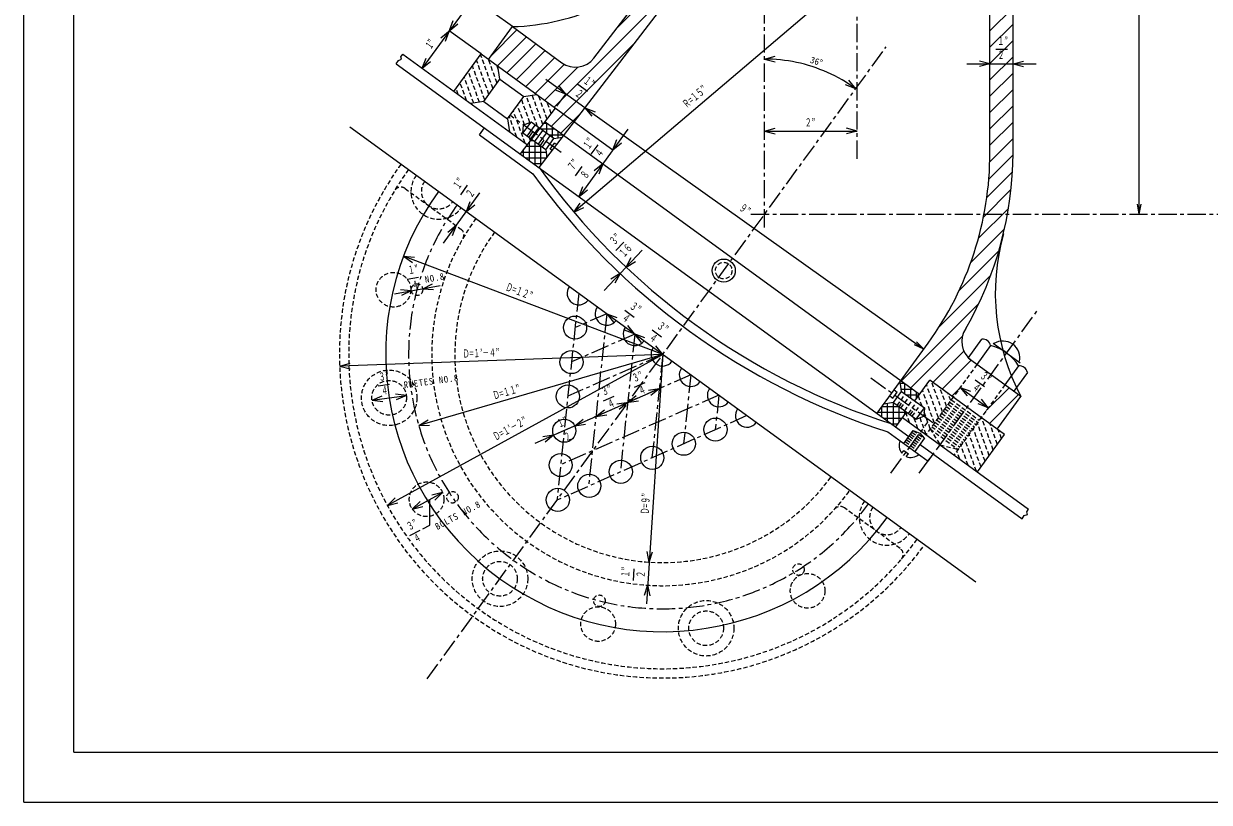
# Model space of a CAD drawing. Units: millimetres, scale not verified. Extents: x -820 to 820, y -580 to 580.
# Drawn here: x -820 to -169, y -580 to -153 of the extents above; entities that cross this region are included whole.
import ezdxf
from ezdxf.enums import TextEntityAlignment as Align

# ---------------------------------------------------------------- set-up
doc = ezdxf.new("R2010")
doc.units = ezdxf.units.MM
doc.header["$LTSCALE"] = 2
doc.linetypes.add('CHAIN1', pattern=[8, 5, -1, 1, -1])
doc.linetypes.add('DASHED1', pattern=[1.8, 1.2, -0.6])
for name, color, linetype, lineweight in [('0-0_通り芯', 3, 'Continuous', 18), ('0-1_補助芯', 4, 'CHAIN1', 18), ('0-2_通芯記号', 2, 'Continuous', 18), ('0-F_通芯寸法', 3, 'Continuous', 18)]:
    doc.layers.add(name, color=color, linetype=linetype, lineweight=lineweight)
doc.styles.add('ＭＳ ゴシック', font='')
doc.styles.get('ＭＳ ゴシック').set_extended_font_data('MS Gothic')

msp = doc.modelspace()

# ---------------------------------------------------------------- linework, layer by layer
at = {"layer": '0-0_通り芯'}
for p, q in [((-289.41, -223.608), (-289.41, -74.068)), ((-494.33, -154.996), (-436.29, -96.955)), ((-507.051, -171.574), (-451.563, -99.26)), ((-276.71, -223.608), (-276.71, -98.041)), ((-537.173, -231.692), (-440.708, -105.976)), ((-528.849, -198.495), (-455.146, -124.791)), ((-289.41, -156.621), (-276.71, -143.921)), ((-564.924, -172.285), (-551.861, -154.304)), ((-563.392, -170.176), (-549.347, -156.131)), ((-551.861, -154.304), (-524.591, -174.117)), ((-289.41, -165.601), (-276.71, -152.901)), ((-560.057, -175.821), (-544.146, -159.91)), ((-289.41, -174.582), (-276.71, -161.882)), ((-613.101, -170.836), (-612.12, -169.391)), ((-612.12, -169.391), (-543.585, -219.185)), ((-583.964, -189.848), (-569.034, -169.299)), ((-569.034, -169.299), (-528.117, -199.027)), ((-554.856, -179.6), (-538.944, -163.689)), ((-549.654, -183.379), (-533.743, -167.468)), ((-530.467, -209.093), (-484.761, -163.388)), ((-615.688, -174.648), (-614.524, -172.934)), ((-615.688, -174.648), (-333.916, -379.368)), ((-614.524, -172.934), (-612.779, -172.247)), ((-612.779, -172.247), (-613.101, -170.836)), ((-544.453, -187.158), (-528.542, -171.247)), ((-539.252, -190.937), (-523.271, -174.957)), ((-289.41, -183.562), (-276.71, -170.862)), ((-558.663, -183.113), (-559.787, -176.017)), ((-534.05, -194.716), (-515.808, -176.474)), ((-289.41, -192.542), (-276.71, -179.842)), ((-567.621, -195.442), (-558.663, -183.113)), ((-558.663, -183.113), (-545.599, -192.604)), ((-289.41, -201.522), (-276.71, -188.822)), ((-567.621, -195.442), (-574.717, -196.566)), ((-567.621, -195.442), (-554.557, -204.934)), ((-554.557, -204.934), (-545.599, -192.604)), ((-545.599, -192.604), (-538.504, -191.48)), ((-547.451, -224.225), (-528.117, -199.027)), ((-525.266, -212.872), (-514.377, -201.984)), ((-289.41, -210.503), (-276.71, -197.803)), ((-554.557, -204.934), (-553.433, -212.03)), ((-546.045, -212.848), (-545.655, -208.422)), ((-541.566, -206.684), (-545.655, -208.422)), ((-543.785, -214.491), (-539.306, -208.326)), ((-529.032, -215.791), (-541.566, -206.684)), ((-534.482, -207.322), (-532.904, -207.322)), ((-533.917, -206.586), (-328.044, -356.162)), ((-532.955, -212.94), (-532.955, -207.286)), ((-289.41, -219.483), (-276.71, -206.783)), ((-641.168, -209.372), (-297.169, -459.302)), ((-569.954, -213.778), (-567.147, -209.915)), ((-569.954, -213.778), (-540.601, -235.104)), ((-542.758, -215.237), (-540.518, -212.155)), ((-541.73, -215.984), (-537.251, -209.819)), ((-539.675, -217.477), (-535.196, -211.312)), ((-537.62, -218.97), (-533.141, -212.805)), ((-536.317, -210.497), (-528.534, -210.497)), ((-536.13, -210.634), (-536.13, -209.47)), ((-535.565, -220.463), (-531.086, -214.298)), ((-531.947, -213.672), (-524.164, -213.672)), ((-529.78, -215.247), (-529.78, -209.592)), ((-529.032, -215.791), (-524.378, -215.016)), ((-526.605, -215.387), (-526.605, -211.899)), ((-544.227, -220.022), (-536.171, -220.022)), ((-542.48, -227.837), (-542.48, -217.745)), ((-541.791, -216.847), (-540.541, -216.847)), ((-539.305, -230.144), (-539.305, -217.746)), ((-536.593, -219.716), (-534.353, -216.634)), ((-536.13, -230.332), (-536.13, -220.052)), ((-533.51, -221.956), (-529.032, -215.791)), ((-531.027, -221.562), (-528.638, -218.274)), ((-527.508, -219.096), (-528.638, -218.274)), ((-289.478, -228.531), (-276.71, -215.763)), ((-546.663, -223.197), (-533.324, -223.197)), ((-545.655, -225.53), (-545.655, -221.883)), ((-544.496, -226.372), (-533.091, -226.372)), ((-533.51, -221.956), (-532.887, -226.105)), ((-532.955, -226.194), (-532.955, -225.652)), ((-529.983, -222.321), (-531.027, -221.562)), ((-289.995, -238.029), (-276.717, -224.75)), ((-540.126, -229.547), (-535.528, -229.547)), ((-291.107, -248.121), (-277.024, -234.038)), ((-292.958, -258.952), (-277.831, -243.825)), ((-295.772, -270.747), (-279.234, -254.209)), ((-299.943, -283.898), (-281.378, -265.332)), ((-306.291, -299.226), (-284.483, -277.418)), ((-317.307, -319.222), (-288.933, -290.848)), ((-338.019, -348.915), (-295.5, -306.395)), ((-332.818, -352.694), (-304.586, -324.462)), ((-351.382, -366.677), (-323.366, -328.116)), ((-301.362, -336.302), (-293.852, -325.965)), ((-289.029, -329.47), (-296.539, -339.807)), ((-287.61, -328.084), (-272.738, -338.89)), ((-320.797, -349.653), (-303.729, -332.585)), ((-315.596, -353.432), (-299.685, -337.521)), ((-272.394, -357.349), (-301.362, -336.302)), ((-273.617, -340.667), (-281.127, -351.004)), ((-268.794, -344.171), (-276.304, -354.508)), ((-337.926, -354.637), (-338.733, -349.267)), ((-338.593, -350.197), (-336.254, -350.197)), ((-336.105, -355.96), (-336.105, -350.305)), ((-330.733, -359.863), (-322.446, -348.456)), ((-281.348, -378.315), (-322.446, -348.456)), ((-344.442, -357.124), (-342.798, -358.319)), ((-342.798, -358.319), (-340.409, -355.031)), ((-342.404, -360.802), (-337.926, -354.637)), ((-342.053, -353.836), (-340.409, -355.031)), ((-338.116, -353.372), (-331.884, -353.372)), ((-337.926, -354.637), (-325.391, -363.745)), ((-335.297, -356.547), (-328.324, -356.547)), ((-332.93, -358.267), (-332.93, -352.612)), ((-329.755, -358.516), (-329.755, -354.919)), ((-310.395, -357.211), (-305.968, -352.785)), ((-291.438, -365.195), (-278.88, -352.637)), ((-289.59, -372.327), (-273.678, -356.416)), ((-285.457, -375.329), (-272.394, -357.349)), ((-348.805, -368.55), (-348.805, -363.13)), ((-348.636, -362.897), (-339.521, -362.897)), ((-342.404, -360.802), (-347.762, -361.694)), ((-345.63, -370.857), (-345.63, -361.339)), ((-342.455, -373.164), (-342.455, -360.811)), ((-342.404, -360.802), (-329.87, -369.909)), ((-339.28, -371.626), (-339.28, -363.072)), ((-330.927, -359.722), (-330.631, -359.722)), ((-329.87, -369.909), (-325.391, -363.745)), ((-325.391, -363.745), (-325.781, -368.171)), ((-350.943, -366.072), (-335.245, -366.072)), ((-347.845, -369.247), (-337.552, -369.247)), ((-341.108, -374.142), (-335.212, -366.028)), ((-337.375, -369.005), (-268.121, -419.321)), ((-336.105, -367.256), (-336.105, -365.379)), ((-329.87, -369.909), (-325.781, -368.171)), ((-345.521, -376.838), (-323.366, -392.935)), ((-343.475, -372.422), (-339.858, -372.422)), ((-327.751, -383.846), (-271.69, -424.577)), ((-296.277, -398.864), (-281.348, -378.315)), ((-335.358, -390.427), (-334.199, -388.832)), ((-323.366, -392.935), (-320.559, -389.072)), ((-271.69, -424.577), (-270.526, -422.863)), ((-270.526, -422.863), (-268.781, -422.177)), ((-269.102, -420.766), (-268.121, -419.321)), ((-268.781, -422.177), (-269.102, -420.766))]:
    msp.add_line(p, q, dxfattribs=at)
at = {"layer": '0-0_通り芯', "linetype": 'DASHED1'}
for p, q in [((-566.993, -194.578), (-573.804, -175.865)), ((-564.742, -191.48), (-571.553, -172.766)), ((-562.491, -188.382), (-569.302, -169.668)), ((-560.24, -185.283), (-564.988, -172.239)), ((-559.443, -178.191), (-560.394, -175.576)), ((-573.119, -196.313), (-578.307, -182.061)), ((-569.925, -195.807), (-576.055, -178.963)), ((-581.607, -191.56), (-582.809, -188.258)), ((-577.013, -194.898), (-580.558, -185.16)), ((-542.214, -206.959), (-546.825, -194.291)), ((-537.99, -209.282), (-544.144, -192.374)), ((-535.053, -208.067), (-540.95, -191.868)), ((-532.762, -205.081), (-537.427, -192.263)), ((-544.859, -218.259), (-551.327, -200.488)), ((-545.14, -208.203), (-549.076, -197.39)), ((-530.47, -202.094), (-532.834, -195.6)), ((-528.178, -199.107), (-528.24, -198.937)), ((-549.452, -214.922), (-553.578, -203.586)), ((-541.929, -217.027), (-542.516, -215.412)), ((-317.701, -368.934), (-324.25, -350.94)), ((-315.45, -365.835), (-321.535, -349.118)), ((-326.691, -362.8), (-328.752, -357.136)), ((-319.952, -372.032), (-326.501, -354.038)), ((-313.199, -362.737), (-316.941, -352.455)), ((-310.948, -359.639), (-312.348, -355.792)), ((-333.56, -371.777), (-335.506, -366.431)), ((-328.966, -375.114), (-331.217, -368.93)), ((-324.454, -378.229), (-327.802, -369.03)), ((-322.203, -375.13), (-325.577, -365.861)), ((-287.535, -386.832), (-293.974, -369.142)), ((-292.037, -393.029), (-298.587, -375.035)), ((-289.786, -389.93), (-296.336, -371.936)), ((-285.284, -383.734), (-289.38, -372.479)), ((-283.033, -380.635), (-284.787, -375.816)), ((-301.406, -395.138), (-305.34, -384.33)), ((-296.812, -398.476), (-303.089, -381.231)), ((-294.288, -396.127), (-300.838, -378.133)), ((-305.999, -391.801), (-307.591, -387.428))]:
    msp.add_line(p, q, dxfattribs=at)
at = {"layer": '0-0_通り芯', "color": 1, "linetype": 'DASHED1'}
for p, q in [((-610.816, -243.198), (-580.182, -265.454)), ((-296.539, -339.807), (-324.532, -378.336)), ((-281.127, -351.004), (-309.12, -389.533)), ((-340.35, -362.295), (-335.871, -356.13)), ((-338.295, -363.788), (-333.816, -357.623)), ((-339.322, -363.042), (-337.083, -359.959)), ((-336.24, -365.281), (-331.761, -359.116)), ((-334.185, -366.774), (-329.706, -360.609)), ((-333.157, -367.521), (-330.918, -364.438)), ((-332.13, -368.267), (-327.651, -362.102)), ((-314.231, -364.157), (-298.819, -375.354)), ((-313.335, -362.924), (-297.923, -374.122)), ((-312.439, -361.691), (-297.027, -372.889)), ((-311.543, -360.458), (-296.132, -371.656)), ((-310.648, -359.225), (-295.236, -370.423)), ((-318.71, -370.322), (-303.298, -381.519)), ((-317.814, -369.089), (-302.402, -380.286)), ((-316.918, -367.856), (-301.506, -379.053)), ((-316.022, -366.623), (-300.611, -377.82)), ((-315.127, -365.39), (-299.715, -376.587)), ((-332.244, -377.066), (-326.079, -381.545)), ((-331.497, -376.039), (-325.332, -380.518)), ((-322.293, -375.254), (-306.881, -386.451)), ((-321.397, -374.021), (-305.985, -385.218)), ((-320.501, -372.788), (-305.089, -383.985)), ((-319.605, -371.555), (-304.194, -382.752)), ((-335.976, -382.203), (-329.811, -386.682)), ((-335.23, -381.176), (-329.065, -385.655)), ((-334.483, -380.148), (-328.318, -384.627)), ((-333.737, -379.121), (-327.572, -383.6)), ((-332.99, -378.094), (-326.825, -382.572)), ((-338.718, -440.888), (-369.352, -418.631))]:
    msp.add_line(p, q, dxfattribs=at)
at = {"layer": '0-0_通り芯', "linetype": 'CHAIN1'}
for p, q in [((-343.912, -399.608), (-323.576, -371.619)), ((-336.722, -383.231), (-331.527, -376.08)), ((-331.527, -376.08), (-327.847, -377.497)), ((-327.847, -377.497), (-325.362, -380.559)), ((-330.558, -387.71), (-325.362, -380.559))]:
    msp.add_line(p, q, dxfattribs=at)
at = {"layer": '0-0_通り芯'}
for points in [[(-533.51, -221.956), (-546.045, -212.848), (-541.566, -206.684)], [(-337.824, -388.635), (-336.665, -387.04), (-334.199, -388.832)]]:
    msp.add_lwpolyline(points, dxfattribs=at)
at = {"layer": '0-0_通り芯', "color": 1, "linetype": 'DASHED1'}
msp.add_lwpolyline([(-322.293, -375.254), (-316.826, -383.935), (-306.881, -386.451)], dxfattribs=at)
at = {"layer": '0-0_通り芯'}
msp.add_circle((-435.718, -288.297), 6.35, dxfattribs=at)
at = {"layer": '0-0_通り芯', "color": 1, "linetype": 'DASHED1'}
for centre, radius in [((-435.718, -288.297), 4.572), ((-617.219, -298.793), 9.525), ((-604.271, -298.793), 3.175), ((-619.551, -358.155), 15.24), ((-619.551, -358.155), 9.525), ((-598.989, -413.891), 9.525), ((-584.765, -412.781), 3.175), ((-558.663, -457.516), 15.24), ((-558.663, -457.516), 9.525), ((-394.621, -452.484), 3.175), ((-389.614, -464.157), 9.525), ((-504.02, -469.62), 3.175), ((-504.712, -482.387), 9.525), ((-445.35, -484.72), 15.24), ((-445.35, -484.72), 9.525)]:
    msp.add_circle(centre, radius, dxfattribs=at)
at = {"layer": '0-0_通り芯'}
for centre, radius, start, end in [((-555.406, -28.468), 125.886, 271.61378, 317.89448), ((-517.126, -163.842), 12.7, 234, 322.5), ((-467.21, -223.608), 177.8, 324, 360), ((-471.361, -222.954), 194.653, 330.07197, 359.80749), ((-227.667, -9.506), 381, 215.67347, 252.32653), ((-227.667, -9.506), 385.775, 215.78822, 252.21178), ((-469.084, -334.221), 152.4, 144.0537, 323.9463), ((-165.093, -300.636), 121.367, 164.43974, 207.85816), ((-292.198, -327.262), 12.7, 145.5, 234), ((-293.358, -330.356), 4.419, 11.57528, 96.42472), ((-294.388, -353.051), 24.183, 30.80426, 77.19574), ((-282.296, -336.28), 9.29, 346.17913, 121.82087), ((-273.123, -345.058), 4.419, 11.57528, 96.42472), ((-332.89, -384.438), 6.477, 155.35645, 220.39063), ((-332.89, -384.438), 6.477, 247.60937, 312.64355)]:
    msp.add_arc(centre, radius, start, end, dxfattribs=at)
at = {"layer": '0-0_通り芯', "color": 1, "linetype": 'DASHED1'}
for centre, radius, start, end in [((-469.084, -334.221), 177.8, 144.04603, 323.95397), ((-469.084, -334.221), 172.72, 144.04738, 323.95262), ((-592.347, -244.842), 15.24, 144, 324), ((-592.347, -244.842), 9.525, 144, 324), ((-613.167, -246.434), 4, 54, 148.64656), ((-469.168, -334.337), 127, 144, 324), ((-582.533, -268.69), 4, 329.92602, 54), ((-469.168, -334.337), 114.3, 144, 324), ((-345.99, -423.831), 15.24, 144, 324), ((-371.703, -421.867), 4, 54, 138.07398), ((-345.99, -423.831), 9.525, 144, 324), ((-341.069, -444.124), 4, 319.35344, 54)]:
    msp.add_arc(centre, radius, start, end, dxfattribs=at)
at = {"layer": '0-1_補助芯'}
for p, q in [((-362.435, -226.845), (-362.435, 448.18)), ((-413.235, -264.538), (-413.235, -139.02)), ((-598.669, -512.579), (-346.43, -165.402)), ((-525.083, -223.369), (-552.743, -203.273)), ((-420.766, -257.351), (715.634, -257.351)), ((-515.404, -300.745), (-527.351, -414.419)), ((-499.992, -311.942), (-517.384, -319.587)), ((-499.992, -311.942), (-509.948, -406.67)), ((-328.222, -399.62), (-263.587, -310.657)), ((-484.58, -323.14), (-519.364, -338.429)), ((-484.58, -323.14), (-492.545, -398.922)), ((-469.168, -334.337), (-521.345, -357.271)), ((-469.168, -334.337), (-475.142, -391.174)), ((-453.757, -345.534), (-523.325, -376.112)), ((-453.757, -345.534), (-457.739, -383.425)), ((-354.794, -347.092), (-320.13, -372.276)), ((-438.345, -356.732), (-525.305, -394.954)), ((-438.345, -356.732), (-440.336, -375.677)), ((-422.933, -367.929), (-527.351, -414.419))]:
    msp.add_line(p, q, dxfattribs=at)
msp.add_arc((-469.168, -334.337), 139.7, 144, 324, dxfattribs=at)
at = {"layer": '0-2_通芯記号'}
for p, q in [((-207.296, -257.351), (-207.296, 105.295)), ((-227.667, -9.506), (-518.044, -256.168)), ((-591.194, -160.363), (-581.868, -152.811)), ((-588.681, -162.188), (-584.381, -150.985)), ((-569.034, -169.299), (-586.531, -156.587)), ((-286.233, -166.747), (-279.821, -166.747)), ((-601.461, -177.136), (-599.31, -171.534)), ((-601.461, -177.136), (-596.798, -173.36)), ((-413.235, -172.137), (-407.439, -170.584)), ((-413.235, -172.137), (-407.439, -173.69)), ((-302.11, -174.725), (-264.01, -174.725)), ((-289.41, -174.725), (-295.205, -173.172)), ((-289.41, -174.725), (-295.205, -176.278)), ((-276.71, -174.725), (-270.914, -173.172)), ((-276.71, -174.725), (-270.914, -176.278)), ((-512.024, -198.916), (-533.512, -183.304)), ((-522.504, -191.302), (-526.28, -186.639)), ((-515.832, -185.902), (-510.644, -189.671)), ((-363.147, -188.411), (-368.749, -186.261)), ((-363.147, -188.411), (-366.923, -183.749)), ((-522.504, -191.302), (-528.105, -189.152)), ((-527.397, -198.037), (-522.504, -191.302)), ((-528.117, -199.027), (-496.558, -221.956)), ((-512.024, -198.916), (-325.783, -331.442)), ((-512.024, -198.916), (-506.401, -201.011)), ((-512.024, -198.916), (-508.202, -203.542)), ((-488.315, -210.61), (-515.22, -247.642)), ((-413.235, -211.637), (-407.439, -210.084)), ((-413.235, -211.637), (-362.435, -211.637)), ((-413.235, -211.637), (-407.439, -213.19)), ((-362.435, -211.637), (-368.23, -210.084)), ((-362.435, -211.637), (-368.23, -213.19)), ((-508.496, -224.346), (-504.727, -219.159)), ((-496.558, -221.956), (-494.408, -216.354)), ((-496.558, -221.956), (-491.895, -218.18)), ((-517.228, -236.324), (-513.459, -231.137)), ((-502.157, -229.662), (-506.82, -233.438)), ((-502.157, -229.662), (-504.307, -235.263)), ((-589.645, -273.132), (-569.648, -245.609)), ((-580.244, -246.637), (-576.475, -241.45)), ((-515.22, -247.642), (-513.07, -242.041)), ((-515.22, -247.642), (-510.557, -243.866)), ((-577.126, -255.901), (-574.976, -250.3)), ((-577.126, -255.901), (-572.463, -252.125)), ((-518.044, -256.168), (-514.633, -251.232)), ((-518.044, -256.168), (-512.622, -253.599)), ((-207.296, -257.351), (-208.268, -251.836)), ((-207.296, -257.351), (-206.323, -251.836)), ((-582.725, -263.607), (-587.388, -267.383)), ((-582.725, -263.607), (-584.875, -269.208)), ((-494.963, -277.317), (-490.558, -272.657)), ((-480.577, -277.091), (-501.453, -299.178)), ((-611.664, -280.398), (-605.693, -280.992)), ((-611.664, -280.398), (-606.79, -283.898)), ((-469.168, -334.337), (-611.664, -280.398)), ((-489.375, -286.399), (-486.523, -281.121)), ((-489.375, -286.399), (-484.265, -283.254)), ((-609.758, -292.987), (-603.454, -291.815)), ((-492.655, -289.87), (-497.765, -293.015)), ((-492.655, -289.87), (-495.507, -295.148)), ((-616.599, -301.085), (-591.444, -296.409)), ((-607.392, -299.374), (-613.374, -298.906)), ((-607.392, -299.374), (-612.807, -301.96)), ((-601.149, -298.213), (-595.735, -295.627)), ((-601.149, -298.213), (-595.168, -298.68)), ((-499.992, -311.942), (-494.39, -314.092)), ((-499.992, -311.942), (-496.216, -316.605)), ((-490.038, -310.04), (-484.851, -313.809)), ((-480.804, -327.802), (-488.356, -318.477)), ((-478.979, -325.29), (-490.182, -320.989)), ((-475.03, -320.907), (-469.843, -324.675)), ((-469.168, -334.337), (-474.77, -332.187)), ((-469.168, -334.337), (-472.944, -329.674)), ((-325.783, -331.442), (-330.84, -329.037)), ((-325.783, -331.442), (-329.712, -327.453)), ((-469.168, -334.337), (-646.761, -340.852)), ((-469.168, -334.337), (-620.56, -417.211)), ((-469.168, -334.337), (-603.33, -373.284)), ((-469.168, -334.337), (-478.204, -471.328)), ((-646.761, -340.852), (-641.026, -339.088)), ((-646.761, -340.852), (-640.912, -342.192)), ((-625.66, -351.49), (-619.307, -350.623)), ((-484.798, -352.357), (-478.928, -349.776)), ((-297.517, -348.224), (-292.33, -351.993)), ((-628.988, -359.443), (-623.456, -357.121)), ((-610.113, -356.868), (-616.066, -356.112)), ((-471.149, -353.179), (-539.444, -383.197)), ((-501.781, -359.778), (-495.911, -357.198)), ((-483.86, -357.07), (-493.222, -364.577)), ((-471.149, -353.179), (-477.079, -354.089)), ((-471.149, -353.179), (-475.829, -356.932)), ((-305.716, -352.438), (-290.305, -363.635)), ((-305.716, -352.438), (-300.115, -354.588)), ((-305.716, -352.438), (-301.94, -357.101)), ((-628.988, -359.443), (-623.036, -360.198)), ((-505.933, -368.468), (-501.252, -364.714)), ((-482.61, -359.913), (-494.471, -361.734)), ((-290.305, -363.635), (-295.906, -361.485)), ((-290.305, -363.635), (-294.081, -358.973)), ((-603.33, -373.284), (-598.197, -370.176)), ((-517.56, -373.578), (-512.879, -369.825)), ((-505.933, -368.468), (-500.002, -367.557)), ((-603.33, -373.284), (-597.331, -373.159)), ((-526.472, -377.479), (-520.602, -374.898)), ((-517.56, -373.578), (-511.629, -372.668)), ((-529.185, -378.688), (-535.116, -379.599)), ((-529.185, -378.688), (-533.866, -382.442)), ((-590.188, -410.248), (-596.024, -411.643)), ((-620.56, -417.211), (-616.224, -413.064)), ((-620.56, -417.211), (-614.731, -415.788)), ((-606.849, -419.272), (-602.492, -415.146)), ((-606.849, -419.272), (-601.013, -417.877)), ((-608.226, -433.824), (-602.588, -430.771)), ((-476.691, -448.389), (-477.859, -442.504)), ((-476.691, -448.389), (-474.76, -442.708)), ((-485.311, -458.448), (-484.889, -452.049)), ((-477.527, -461.062), (-479.458, -466.742)), ((-477.527, -461.062), (-476.359, -466.947))]:
    msp.add_line(p, q, dxfattribs=at)
for points in [[(-551.861, -154.304), (-573.467, -138.606), (-601.461, -177.136)], [(-628.988, -359.443), (-610.113, -356.868), (-615.646, -359.19)], [(-606.849, -419.272), (-590.188, -410.248), (-594.545, -414.374)], [(-601.044, -430.109), (-597.297, -428.087), (-597.186, -414.038)]]:
    msp.add_lwpolyline(points, dxfattribs=at)
for centre in [(-517.384, -319.587), (-519.375, -338.532), (-521.356, -357.374), (-523.336, -376.216), (-440.241, -375.635), (-457.644, -383.383), (-525.316, -395.058), (-474.951, -391.089), (-492.259, -398.795), (-509.567, -406.501), (-526.875, -414.207)]:
    msp.add_circle(centre, 6.35, dxfattribs=at)
for centre, radius, start, end in [((-413.235, -257.351), 85.214, 78.1429, 90), ((-413.235, -257.351), 85.214, 54, 78.1429), ((-515.404, -300.745), 6.35, 144, 324), ((-499.992, -311.942), 6.35, 144, 324), ((-484.58, -323.14), 6.35, 144, 324), ((-469.304, -334.342), 6.35, 144, 324), ((-453.757, -345.534), 6.35, 144, 324), ((-438.345, -356.732), 6.35, 144, 324), ((-422.933, -367.929), 6.35, 144, 324)]:
    msp.add_arc(centre, radius, start, end, dxfattribs=at)
at = {"layer": '0-F_通芯寸法'}
msp.add_line((-820.41, -580.29), (-820.41, 580.29), dxfattribs=at)
at = {"layer": '0-F_通芯寸法', "lineweight": 25}
msp.add_line((-792.81, -552.69), (-792.81, 552.69), dxfattribs=at)
at = {"layer": '0-F_通芯寸法'}
msp.add_lwpolyline([(-820.41, -580.29), (820.41, -580.29), (820.41, 580.29)], dxfattribs=at)
at = {"layer": '0-F_通芯寸法', "lineweight": 25}
msp.add_lwpolyline([(-792.81, -552.69), (792.796, -552.69), (792.796, 552.69)], dxfattribs=at)

# ---------------------------------------------------------------- texts
at = {"layer": '0-2_通芯記号', "style": 'ＭＳ ゴシック', "width": 0.6}
for s, rotation, p in [('1”', 54, (-595.396, -167.445)), ('１”', 324, (-514.061, -185.8)), ('Ｒ=１５”', 40.346, (-455.242, -200.36)), ('２', 324, (-518.639, -192.861)), ('１”', 54, (-508.843, -222.912)), ('７”', 54, (-517.33, -234.554)), ('４', 54, (-502.349, -227.126)), ('８', 54, (-510.269, -239.132)), ('１”', 54, (-580.347, -244.867)), ('２', 54, (-573.285, -249.444)), ('９”', 324.565, (-428.397, -255.781)), ('３”', 46.615, (-494.837, -275.548)), ('１６', 46.615, (-489.658, -282.303)), ('１”', 10.532, (-608.614, -291.632)), ('4', 10.532, (-605.753, -299.648)), ('Ｄ=１２”', 339.319, (-556.474, -300.221)), ('３”', 324, (-488.605, -309.693)), ('４', 324, (-492.818, -316.186)), ('３”', 324, (-473.597, -320.56)), ('４', 324, (-477.81, -327.053)), ('Ｄ=１’－４”', 2.101, (-578.972, -337.441)), ('３”', 7.769, (-624.865, -350.247)), ('３”', 23.727, (-484.375, -350.943)), ('３”', 324, (-296.084, -347.877)), ('４', 7.769, (-623.416, -357.851)), ('Ｄ=１１”', 16.188, (-561.489, -360.415)), ('３”', 23.727, (-501.358, -358.365)), ('４', 23.727, (-480.891, -357.856)), ('４', 324, (-300.297, -354.37)), ('４', 23.727, (-497.874, -365.277)), ('Ｄ=１’－２”', 28.717, (-560.376, -382.956)), ('１”', 23.727, (-525.668, -375.898)), ('２', 23.727, (-521.877, -383.411)), ('Ｄ=９”', 86.226, (-475.618, -422.347)), ('３”', 28.439, (-607.92, -432.381)), ('４', 28.439, (-604.158, -439.095)), ('１”', 86.226, (-486.342, -457.005)), ('２', 86.226, (-477.927, -457.111))]:
    msp.add_text(s, height=4.399, rotation=rotation, dxfattribs=at).set_placement(p, align=Align.BOTTOM_LEFT)
for s, p in [('１”', (-285.277, -165.623)), ('２', (-285.166, -173.319)), ('２”', (-391.12, -210.457))]:
    msp.add_text(s, height=4.399, dxfattribs=at).set_placement(p, align=Align.BOTTOM_LEFT)
at = {"layer": '0-2_通芯記号', "style": 'ＭＳ ゴシック'}
msp.add_text('36°', height=3.666, rotation=341.146, dxfattribs=at).set_placement((-388.965, -175.031), align=Align.BOTTOM_LEFT)
at = {"layer": '0-2_通芯記号', "char_height": 3.666, "attachment_point": 7, "style": 'ＭＳ ゴシック'}
for s, insert, rotation in [('\\T1.17;\\W0.95;NO.8', (-599.594, -295.122), 10.532), ('\\T1.17;\\W0.95;RWETES\\~NO.8', (-611.251, -352.997), 7.769), ('\\T1.17;\\W0.95;BOLTS\\~NO.8', (-593.057, -430.889), 28.439)]:
    msp.add_mtext(s, dxfattribs=dict(at, insert=insert, rotation=rotation))

doc.saveas('drawing.dxf')
